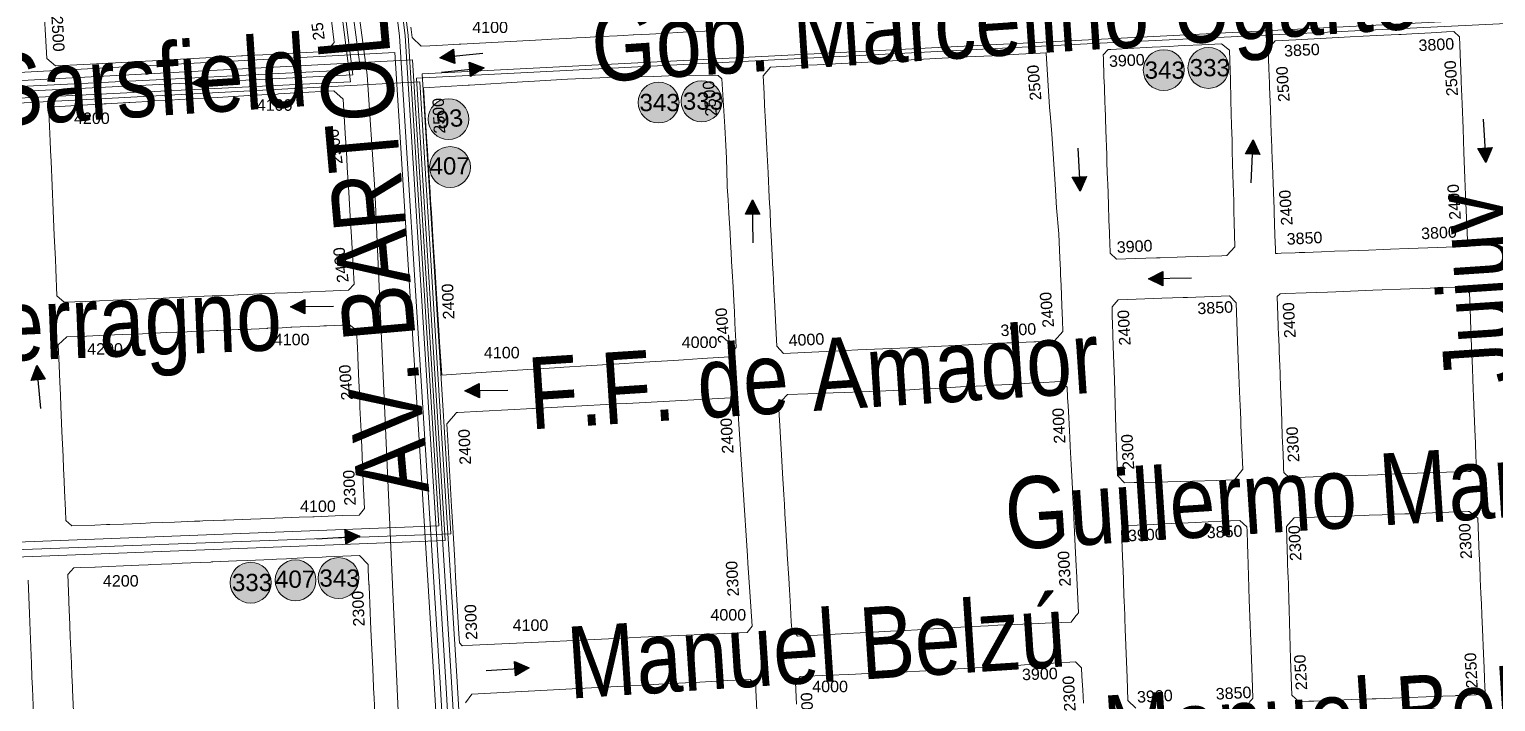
# Model space of a CAD drawing. Header units: millimetres. Extents: x 11558 to 23675, y 49449 to 61482.
# Drawn here: x 16625 to 17135, y 56063 to 56297 of the extents above; entities that cross this region are included whole.
import ezdxf

# ---------------------------------------------------------------- set-up
doc = ezdxf.new("R2010")
doc.units = ezdxf.units.MM
for name, color, linetype in [('0. plano base - nombres calles', 22, 'Continuous'), ('0. Plano Base - PLANO', 254, 'Continuous'), ('0. Plano base - sentido calles', 253, 'Continuous'), ('7. puesta en valor CC la lucila', 212, 'Continuous'), ('Linea 343 IDA', 55, 'Continuous'), ('Linea 343 REGRESO', 125, 'Continuous'), ('numeración', 7, 'Continuous')]:
    doc.layers.add(name, color=color, linetype=linetype)
for name, color, linetype, true_color in [('Linea 130 REGRESO', 7, 'Continuous', 0x7a5c00), ('Linea 184 REGRESO', 7, 'Continuous', 0x18f75b), ('Linea 314 IDA', 7, 'Continuous', 0x141414), ('Linea 314 REGRESO', 7, 'Continuous', 0xe00000), ('Linea 407 IDA', 7, 'Continuous', 0xd10000), ('Linea 407 REGRESO', 7, 'Continuous', 0x0034d1), ('Linea 41 Munro', 7, 'Continuous', 0xa3a300), ('Linea 707 - ex333', 7, 'Continuous', 0xad002b), ('Linea 707 - ex333 -', 7, 'Continuous', 0x616161), ('Linea 93 IDA', 7, 'Continuous', 0x0f8a48)]:
    doc.layers.add(name, color=color, linetype=linetype, true_color=true_color)
doc.layers.get('7. puesta en valor CC la lucila').off()
doc.styles.get("Standard").update_dxf_attribs({"font": 'arial.ttf'})

# ---------------------------------------------------------------- blocks, each defined once
blk = doc.blocks.new('MANZANAS')
at = {"layer": '0. Plano Base - PLANO', "color": 0, "linetype": 'Continuous', "lineweight": 5}
for points in [[(5636377.69, 6178902.73), (5636377.13, 6178902.41), (5636376.39, 6178903.7), (5636373.98, 6178907.96), (5636370.04, 6178914.92), (5636369.51, 6178915.84), (5636367.99, 6178918.53), (5636366.75, 6178920.72), (5636366.39, 6178921.35), (5636365.14, 6178923.56), (5636361.95, 6178929.19), (5636361.01, 6178930.85), (5636357.3, 6178937.39), (5636356.65, 6178938.55), (5636352.28, 6178946.26), (5636348.59, 6178952.76), (5636348.57, 6178952.8), (5636347.89, 6178954.01), (5636345.35, 6178958.48), (5636342.03, 6178964.33), (5636342.87, 6178967.98), (5636349.11, 6178971.65), (5636358.19, 6178976.98), (5636365.38, 6178981.21), (5636373.23, 6178985.82), (5636380.05, 6178989.83), (5636380.69, 6178990.2), (5636383.93, 6178992.11), (5636389.73, 6178995.52), (5636394.3, 6178998.2), (5636396.55, 6178999.52), (5636399.14, 6178998.87), (5636403.58, 6178991.04), (5636406.36, 6178986.15), (5636406.91, 6178985.19), (5636410.71, 6178978.48), (5636414.93, 6178971.04), (5636419.06, 6178963.78), (5636423.47, 6178956.04), (5636424.98, 6178953.4), (5636427.76, 6178948.52), (5636434.19, 6178937.27), (5636435.26, 6178935.39), (5636433.84, 6178934.59), (5636426.25, 6178930.28), (5636417.27, 6178925.19), (5636411.95, 6178922.17), (5636409.77, 6178920.93), (5636405.28, 6178918.39), (5636402.14, 6178916.6), (5636399.19, 6178914.93), (5636394.99, 6178912.55), (5636390.99, 6178910.28), (5636385.93, 6178907.4), (5636384.2, 6178906.43), (5636383, 6178905.75), (5636378.84, 6178903.38)], [(5636334.53, 6178878.32), (5636328.88, 6178875.16), (5636325.95, 6178876), (5636325.51, 6178876.76), (5636324.58, 6178878.42), (5636322.45, 6178882.19), (5636320.34, 6178885.94), (5636317.71, 6178890.58), (5636313.97, 6178897.22), (5636313.42, 6178898.19), (5636310.56, 6178903.26), (5636309.12, 6178905.81), (5636304.92, 6178913.24), (5636300.85, 6178920.45), (5636300.39, 6178921.27), (5636297.52, 6178926.36), (5636295.8, 6178929.41), (5636292.65, 6178934.98), (5636292.02, 6178936.1), (5636292.68, 6178938.48), (5636293.54, 6178938.99), (5636298.64, 6178941.99), (5636305.9, 6178946.25), (5636311.03, 6178949.27), (5636313.76, 6178950.88), (5636315.56, 6178951.93), (5636320.87, 6178955.05), (5636326.78, 6178958.52), (5636330.26, 6178957.85), (5636333.79, 6178951.48), (5636335.16, 6178949.01), (5636338.79, 6178942.46), (5636343.05, 6178934.79), (5636345.46, 6178930.44), (5636347.17, 6178927.34), (5636347.35, 6178927.02), (5636351.41, 6178919.7), (5636355.76, 6178911.86), (5636357.46, 6178908.79), (5636359.37, 6178905.35), (5636363.49, 6178897.92), (5636362.39, 6178893.91), (5636360.89, 6178893.07), (5636357.16, 6178890.98), (5636349.82, 6178886.88), (5636347.34, 6178885.49), (5636342.19, 6178882.61), (5636341.02, 6178881.95)], [(5636190.43, 6178875.06), (5636191.26, 6178878.89), (5636192.98, 6178879.9), (5636197.2, 6178882.38), (5636202.19, 6178885.31), (5636205.32, 6178887.15), (5636212.63, 6178891.45), (5636216.73, 6178893.86), (5636220.56, 6178896.1), (5636231.61, 6178902.6), (5636242.86, 6178909.21), (5636250.4, 6178913.64), (5636257.88, 6178918.03), (5636265.83, 6178922.71), (5636272.28, 6178926.5), (5636273.98, 6178927.5), (5636274.17, 6178927.41), (5636283.88, 6178911.3), (5636285.79, 6178908.3), (5636288.85, 6178903.49), (5636297.91, 6178888.45), (5636302.18, 6178881.38), (5636307.08, 6178873.74), (5636311.32, 6178866.32), (5636313.29, 6178862.87), (5636314.15, 6178861.37), (5636315.99, 6178858.16), (5636319.52, 6178851.98), (5636322.04, 6178847.58), (5636323.95, 6178844.25), (5636322.84, 6178840), (5636322.81, 6178839.89), (5636320.08, 6178838.32), (5636317.27, 6178836.7), (5636316.64, 6178836.34), (5636309.71, 6178832.35), (5636308.46, 6178831.63), (5636300.96, 6178827.3), (5636278.74, 6178814.35), (5636271.11, 6178809.94), (5636263.6, 6178805.58), (5636259.95, 6178803.46), (5636256.14, 6178801.26), (5636241.19, 6178792.59), (5636237.97, 6178793.76), (5636235.76, 6178797.55), (5636234.62, 6178799.5), (5636232.17, 6178803.69), (5636229.86, 6178807.63), (5636229.03, 6178809.05), (5636227.97, 6178810.87), (5636226.44, 6178813.47), (5636225.02, 6178815.9), (5636224.46, 6178816.87), (5636220.78, 6178823.15), (5636218.49, 6178827.08), (5636216.59, 6178830.33), (5636214.29, 6178834.26), (5636212.81, 6178836.8), (5636211.82, 6178838.47), (5636207.5, 6178845.87), (5636203.28, 6178853.08), (5636198.53, 6178861.21), (5636195.56, 6178866.28), (5636193.53, 6178869.75)], [(5636424.5, 6178839.42), (5636417.36, 6178835.39), (5636414.75, 6178836.05), (5636414.12, 6178837.16), (5636413.32, 6178838.58), (5636410.26, 6178843.98), (5636409.72, 6178844.92), (5636408.31, 6178847.41), (5636404.04, 6178854.94), (5636399.95, 6178862.15), (5636396.09, 6178868.96), (5636395.57, 6178869.87), (5636391.56, 6178876.95), (5636391.24, 6178877.51), (5636389.54, 6178880.5), (5636387.77, 6178883.64), (5636384.53, 6178889.35), (5636384.95, 6178890.67), (5636386.46, 6178891.53), (5636392.86, 6178895.16), (5636399.34, 6178898.84), (5636401.8, 6178900.24), (5636413.08, 6178906.64), (5636424.22, 6178912.97), (5636428.15, 6178915.2), (5636430.41, 6178916.48), (5636433.33, 6178918.14), (5636438.27, 6178920.94), (5636440.36, 6178922.13), (5636440.46, 6178922.1), (5636443.34, 6178921.25), (5636444.56, 6178919.11), (5636446.04, 6178916.52), (5636449.68, 6178910.14), (5636453.98, 6178902.59), (5636456.21, 6178898.68), (5636458.28, 6178895.06), (5636462.65, 6178887.38), (5636466.84, 6178880.04), (5636469.22, 6178875.86), (5636471.44, 6178871.98), (5636472.49, 6178870.14), (5636472.84, 6178869.51), (5636472.23, 6178866.32), (5636472.01, 6178866.19), (5636471.61, 6178865.96), (5636468.95, 6178864.47), (5636464.94, 6178862.21), (5636456.05, 6178857.2), (5636448.31, 6178852.84), (5636447.65, 6178852.46), (5636445.19, 6178851.07), (5636444.04, 6178850.43), (5636441.21, 6178848.83), (5636437.27, 6178846.61), (5636433.31, 6178844.38)], [(5636370.25, 6178808.96), (5636367.28, 6178807.31), (5636363.94, 6178808.46), (5636360.56, 6178814.47), (5636355.93, 6178822.72), (5636351.77, 6178830.12), (5636347.56, 6178837.62), (5636343.4, 6178845.03), (5636341.87, 6178847.74), (5636338.04, 6178854.58), (5636336.84, 6178856.71), (5636335.41, 6178859.26), (5636335.16, 6178859.71), (5636335.98, 6178862.87), (5636341.4, 6178865.93), (5636349.17, 6178870.31), (5636355.61, 6178873.95), (5636356.95, 6178874.7), (5636364.63, 6178879.03), (5636369.65, 6178881.86), (5636372.81, 6178880.86), (5636379.43, 6178869.25), (5636380.99, 6178866.52), (5636382.55, 6178863.8), (5636385.2, 6178859.15), (5636385.32, 6178858.94), (5636389.49, 6178851.64), (5636390.48, 6178849.9), (5636392.97, 6178845.54), (5636393.95, 6178843.82), (5636397.9, 6178836.92), (5636401.57, 6178830.49), (5636400.97, 6178827.2), (5636400.73, 6178825.88), (5636395.37, 6178822.9), (5636387.95, 6178818.78), (5636380.43, 6178814.61), (5636373.03, 6178810.5)], [(5636087.43, 6178816.9), (5636100.87, 6178824.91), (5636101.18, 6178825.09), (5636117.06, 6178834.55), (5636118.94, 6178835.68), (5636130.56, 6178842.65), (5636147.67, 6178852.47), (5636156.79, 6178857.36), (5636159.07, 6178858.63), (5636165.29, 6178862.24), (5636176.5, 6178867.91), (5636178.02, 6178867.55), (5636178.19, 6178867.5), (5636186.72, 6178853.2), (5636190.09, 6178847.56), (5636192.28, 6178843.81), (5636196.73, 6178835.73), (5636197.11, 6178835.03), (5636199.54, 6178831.16), (5636201.9, 6178827.16), (5636203.66, 6178824.18), (5636205.41, 6178821.22), (5636207.04, 6178818.46), (5636208.87, 6178815.36), (5636210.44, 6178812.7), (5636212.25, 6178809.63), (5636214.96, 6178805.05), (5636217.43, 6178800.86), (5636219.38, 6178797.55), (5636221.4, 6178794.13), (5636223.5, 6178790.57), (5636225.61, 6178787), (5636225.11, 6178782.89), (5636216.96, 6178777.98), (5636214.09, 6178776.25), (5636211.38, 6178774.62), (5636208.35, 6178772.8), (5636199.53, 6178767.48), (5636196.67, 6178765.76), (5636193.72, 6178763.98), (5636182.28, 6178757.09), (5636175.6, 6178753.07), (5636174.58, 6178752.45), (5636169.52, 6178749.4), (5636146.24, 6178735.38), (5636139.17, 6178731.12), (5636133.24, 6178740.97), (5636133.21, 6178741.01), (5636131.07, 6178744.56), (5636123.58, 6178756.97), (5636119.55, 6178763.65), (5636118.87, 6178764.78), (5636114.27, 6178772.4), (5636112.01, 6178776.15), (5636109.94, 6178779.58), (5636107.67, 6178783.35), (5636106.25, 6178785.71), (5636104.49, 6178788.62), (5636100.89, 6178794.58), (5636098.67, 6178798.27), (5636097.15, 6178800.79), (5636091.42, 6178810.28), (5636091.18, 6178810.68), (5636089.42, 6178813.6), (5636089.26, 6178813.86), (5636089.23, 6178813.91)], [(5636424.28, 6178819.88), (5636424.53, 6178820.85), (5636425.29, 6178823.74), (5636431.4, 6178827.2), (5636435.02, 6178829.25), (5636437.89, 6178830.87), (5636440.49, 6178832.34), (5636446.51, 6178835.76), (5636447.98, 6178836.59), (5636451.88, 6178838.8), (5636454.38, 6178840.21), (5636454.53, 6178840.3), (5636454.71, 6178840.4), (5636454.85, 6178840.48), (5636455.57, 6178840.89), (5636458.76, 6178842.69), (5636459.25, 6178842.97), (5636459.98, 6178843.39), (5636463.1, 6178845.15), (5636469.22, 6178848.62), (5636472.14, 6178850.27), (5636477.94, 6178853.55), (5636478.3, 6178853.76), (5636480.55, 6178853.35), (5636481.98, 6178853.09), (5636488.3, 6178842.09), (5636490.02, 6178839.1), (5636492.5, 6178834.78), (5636495.05, 6178830.34), (5636496.85, 6178827.21), (5636498.83, 6178823.76), (5636501.24, 6178819.57), (5636505.5, 6178812.15), (5636507.94, 6178807.91), (5636509.72, 6178804.81), (5636511.36, 6178801.95), (5636511.99, 6178800.86), (5636511.74, 6178799.34), (5636506.15, 6178796.16), (5636503.7, 6178794.77), (5636503.46, 6178794.63), (5636499.76, 6178792.52), (5636494.76, 6178789.67), (5636489.82, 6178786.86), (5636487, 6178785.26), (5636484.47, 6178783.82), (5636479.61, 6178781.05), (5636478.39, 6178780.36), (5636475.02, 6178778.44), (5636472.03, 6178776.74), (5636467.68, 6178774.26), (5636462.94, 6178771.56), (5636460.75, 6178770.32), (5636459.21, 6178769.44), (5636456.25, 6178767.75), (5636452.94, 6178768.64), (5636446.78, 6178779.66), (5636444.73, 6178783.32), (5636442.71, 6178786.93), (5636438.4, 6178794.63), (5636436.75, 6178797.58), (5636434.29, 6178801.99), (5636432.69, 6178804.85), (5636432.26, 6178805.61), (5636430.38, 6178808.97), (5636429.96, 6178809.73), (5636426.37, 6178816.15)], [(5636296.95, 6178711.12), (5636290.94, 6178707.58), (5636287.94, 6178708.88), (5636286.67, 6178711), (5636284.05, 6178715.4), (5636281.92, 6178718.97), (5636281, 6178720.51), (5636278.88, 6178724.06), (5636274.62, 6178731.21), (5636274.26, 6178731.8), (5636270.27, 6178738.48), (5636270.06, 6178738.84), (5636267.37, 6178743.34), (5636265.7, 6178746.15), (5636264.01, 6178748.97), (5636261.97, 6178752.39), (5636261.2, 6178753.69), (5636256.89, 6178760.92), (5636254.83, 6178764.37), (5636251.67, 6178769.66), (5636247.77, 6178776.19), (5636248.24, 6178777.77), (5636249.03, 6178780.5), (5636255.23, 6178784.03), (5636262.88, 6178788.39), (5636266.27, 6178790.32), (5636271.21, 6178793.14), (5636278.86, 6178797.5), (5636281.27, 6178798.87), (5636286.09, 6178801.69), (5636290.42, 6178804.24), (5636293.78, 6178806.22), (5636301.29, 6178810.65), (5636308.37, 6178814.83), (5636308.74, 6178815.05), (5636316.01, 6178819.33), (5636321.99, 6178822.86), (5636324.62, 6178824.41), (5636331.2, 6178828.29), (5636334.21, 6178827.64), (5636336.02, 6178824.57), (5636337.5, 6178822.05), (5636339.54, 6178818.58), (5636343.08, 6178812.55), (5636344.68, 6178809.84), (5636347.87, 6178804.41), (5636349.92, 6178800.92), (5636352.14, 6178797.15), (5636352.83, 6178795.98), (5636356.55, 6178789.63), (5636357.18, 6178788.55), (5636357.24, 6178788.45), (5636361, 6178781.98), (5636365.73, 6178773.84), (5636366.56, 6178772.42), (5636373.89, 6178759.82), (5636373.72, 6178758.9), (5636373.64, 6178758.46), (5636373.17, 6178755.81), (5636370.24, 6178754.12), (5636367.15, 6178752.34), (5636361.37, 6178749.01), (5636358.52, 6178747.36), (5636351, 6178743.02), (5636348.06, 6178741.32), (5636343.5, 6178738.68), (5636336.3, 6178734.38), (5636328.75, 6178729.87), (5636321.39, 6178725.49), (5636318.85, 6178724.01), (5636313.58, 6178720.9), (5636305.8, 6178716.33)], [(5636017.35, 6178696.71), (5636010.93, 6178693.03), (5636007.7, 6178693.82), (5636003.06, 6178701.86), (5636001.31, 6178704.89), (5635997.15, 6178712.11), (5635992.82, 6178719.62), (5635988.53, 6178727.06), (5635984.22, 6178734.54), (5635982.43, 6178737.65), (5635982.35, 6178737.78), (5635980.74, 6178740.57), (5635976.95, 6178747.15), (5635976.73, 6178747.53), (5635976.65, 6178747.67), (5635976.02, 6178748.75), (5635976.35, 6178751.76), (5635983.19, 6178755.82), (5635991.48, 6178760.74), (5635991.95, 6178761.02), (5635992, 6178761.05), (5635998.83, 6178765.1), (5635998.94, 6178765.17), (5635999.11, 6178765.27), (5636006.25, 6178769.51), (5636006.38, 6178769.59), (5636010.53, 6178772.05), (5636011.36, 6178772.55), (5636013.82, 6178774), (5636013.94, 6178774.08), (5636021.32, 6178778.46), (5636021.5, 6178778.57), (5636025.41, 6178780.89), (5636028.6, 6178782.78), (5636036.42, 6178787.43), (5636043.37, 6178791.55), (5636043.66, 6178791.72), (5636048.98, 6178794.88), (5636060.3, 6178801.6), (5636064.51, 6178800.5), (5636071.57, 6178788.68), (5636072.15, 6178787.71), (5636074.01, 6178784.6), (5636076.56, 6178780.33), (5636076.74, 6178780.03), (5636081.13, 6178772.69), (5636085.49, 6178765.4), (5636090.05, 6178757.76), (5636090.16, 6178757.57), (5636094.48, 6178750.35), (5636097.59, 6178745.14), (5636096.79, 6178742.37), (5636078.36, 6178731.78), (5636074.56, 6178729.59), (5636070.85, 6178727.47), (5636069.93, 6178726.93), (5636066.2, 6178724.79), (5636063.52, 6178723.25), (5636063.36, 6178723.16), (5636062.18, 6178722.48), (5636058.44, 6178720.33), (5636055.85, 6178718.84), (5636055.65, 6178718.73), (5636053.21, 6178717.32), (5636052.88, 6178717.14), (5636048.37, 6178714.55), (5636040.83, 6178710.21), (5636033.31, 6178705.89), (5636030.93, 6178704.52), (5636030.64, 6178704.35), (5636025.77, 6178701.56), (5636021.57, 6178699.14)], [(5636189.14, 6178650.95), (5636188.92, 6178650.82), (5636187.55, 6178651.29), (5636186, 6178653.9), (5636180.96, 6178662.39), (5636175.85, 6178670.99), (5636173, 6178675.79), (5636170.98, 6178679.19), (5636165.08, 6178689.12), (5636163.32, 6178692.09), (5636151.57, 6178711.88), (5636148.62, 6178716.84), (5636148.66, 6178717.02), (5636149.61, 6178721.3), (5636149.75, 6178721.91), (5636150.15, 6178722.14), (5636172.62, 6178735.4), (5636172.73, 6178735.46), (5636194.71, 6178748.42), (5636197.42, 6178750.02), (5636200.85, 6178752.04), (5636231.97, 6178770.39), (5636235.04, 6178769.68), (5636250.65, 6178743.95), (5636262.59, 6178724.27), (5636263.91, 6178722.1), (5636269.09, 6178713.55), (5636275.3, 6178703.33), (5636274.78, 6178700.66), (5636242.72, 6178682.05), (5636239.16, 6178679.99), (5636214.23, 6178665.51), (5636214.11, 6178665.44), (5636192, 6178652.61)], [(5636056.11, 6178629.1), (5636049.17, 6178625.16), (5636046.46, 6178625.89), (5636046.39, 6178626.01), (5636044.67, 6178629), (5636041.3, 6178634.85), (5636039.59, 6178637.82), (5636037.41, 6178641.61), (5636035.4, 6178645.1), (5636035.33, 6178645.23), (5636030.99, 6178652.78), (5636028.11, 6178657.79), (5636026.63, 6178660.36), (5636024.6, 6178663.89), (5636022.4, 6178667.7), (5636019.5, 6178672.74), (5636015.95, 6178678.92), (5636017.32, 6178682.74), (5636023.27, 6178686.17), (5636029.04, 6178689.48), (5636031.71, 6178691.02), (5636034.08, 6178692.39), (5636040.12, 6178695.86), (5636047.41, 6178700.06), (5636050.51, 6178701.84), (5636053.68, 6178703.66), (5636055.06, 6178704.46), (5636058.25, 6178706.3), (5636062.54, 6178708.76), (5636062.94, 6178709), (5636069.07, 6178712.52), (5636069.2, 6178712.6), (5636070.36, 6178713.27), (5636072.95, 6178714.75), (5636077.74, 6178717.51), (5636077.88, 6178717.59), (5636082.28, 6178720.12), (5636084.95, 6178721.66), (5636085.26, 6178721.84), (5636090.29, 6178724.73), (5636093.73, 6178726.71), (5636094.91, 6178727.39), (5636095.74, 6178727.87), (5636102.61, 6178731.82), (5636105.71, 6178731.32), (5636108.71, 6178726.1), (5636110.24, 6178723.44), (5636110.47, 6178723.04), (5636113.2, 6178718.3), (5636114.77, 6178715.58), (5636114.85, 6178715.44), (5636115.28, 6178714.69), (5636118.63, 6178708.87), (5636118.97, 6178708.27), (5636119.17, 6178707.93), (5636123.3, 6178700.75), (5636127.53, 6178693.4), (5636127.71, 6178693.1), (5636132.11, 6178685.45), (5636136.67, 6178677.53), (5636136.11, 6178674.63), (5636131.04, 6178671.74), (5636122.51, 6178666.89), (5636122.13, 6178666.67), (5636118.03, 6178664.34), (5636110.58, 6178660.1), (5636106.24, 6178657.63), (5636103.36, 6178655.99), (5636095.73, 6178651.65), (5636095.1, 6178651.29), (5636088.79, 6178647.7), (5636087.92, 6178647.21), (5636086.33, 6178646.3), (5636080.27, 6178642.85), (5636073.02, 6178638.73), (5636070.05, 6178637.04), (5636064.81, 6178634.06), (5636060.7, 6178631.72), (5636059.72, 6178631.16)]]:
    blk.add_lwpolyline(points, close=True, dxfattribs=at)
for points in [[(5636168.17, 6178884.21), (5636167.45, 6178880.84), (5636160.81, 6178876.93), (5636158.71, 6178875.69), (5636152.37, 6178871.96), (5636148.59, 6178869.73), (5636143.8, 6178866.9), (5636143.69, 6178866.84), (5636140.82, 6178865.15), (5636138.87, 6178864), (5636134.18, 6178861.23), (5636132.22, 6178860.08), (5636129.37, 6178858.4), (5636126.67, 6178856.81), (5636123.83, 6178855.13), (5636119.18, 6178852.39), (5636118.06, 6178851.73), (5636091.95, 6178836.34), (5636091.52, 6178836.09), (5636084.76, 6178832.11), (5636082.67, 6178830.87), (5636080.03, 6178829.32), (5636075.89, 6178830.55), (5636074.31, 6178832.87), (5636073.8, 6178833.62)], [(5636046.66, 6178825.32), (5636052.63, 6178816.6), (5636051.66, 6178812.58), (5636041.55, 6178806.62), (5636040.01, 6178805.71), (5636032.6, 6178801.34), (5636027.89, 6178798.56), (5636026.47, 6178797.72), (5636026.18, 6178797.56), (5636019.59, 6178793.67), (5636019.3, 6178793.5), (5636005.9, 6178785.6), (5635999.46, 6178781.8), (5635995.22, 6178779.3), (5635992.15, 6178777.49), (5635978.81, 6178769.62), (5635970.36, 6178764.64), (5635966.42, 6178765.5), (5635954.99, 6178784.77)], [(5636406.92, 6178739.64), (5636403.22, 6178740.7), (5636399.3, 6178747.59), (5636395.22, 6178754.79), (5636392.35, 6178759.84), (5636391, 6178762.21), (5636389.05, 6178765.65), (5636386.8, 6178769.62), (5636386.57, 6178770.02), (5636383.04, 6178776.23), (5636382.87, 6178776.54), (5636382.34, 6178777.48), (5636378.47, 6178784.29), (5636374.09, 6178792), (5636374.97, 6178794.56), (5636380.96, 6178798.04), (5636386.43, 6178801.21), (5636388.34, 6178802.32), (5636393.3, 6178805.2), (5636395.48, 6178806.46), (5636403.24, 6178810.97), (5636408.91, 6178814.26), (5636412.11, 6178813.4), (5636412.79, 6178812.19), (5636415.05, 6178808.17), (5636416.71, 6178805.21), (5636418.52, 6178801.99), (5636420.45, 6178798.54), (5636424.59, 6178791.18), (5636428.89, 6178783.55), (5636433, 6178776.29), (5636433.05, 6178776.19), (5636434.83, 6178773.06), (5636436.13, 6178770.76), (5636437.89, 6178767.65), (5636439.63, 6178764.56), (5636441.42, 6178761.39), (5636441.3, 6178760.88), (5636441.19, 6178760.42), (5636440.96, 6178759.48)], [(5636301.5, 6178686.39), (5636297.71, 6178692.89), (5636298.15, 6178695.51), (5636307.1, 6178700.66), (5636312.7, 6178703.88), (5636314.91, 6178705.15), (5636316.75, 6178706.2), (5636318.37, 6178707.13), (5636321.13, 6178708.72), (5636321.28, 6178708.8), (5636328.54, 6178712.98), (5636336.09, 6178717.43), (5636339.53, 6178719.49), (5636343.45, 6178721.84), (5636349.88, 6178725.69), (5636350.96, 6178726.34), (5636353.25, 6178727.71), (5636358.32, 6178730.75), (5636362.54, 6178733.27), (5636364.51, 6178734.45), (5636365.61, 6178735.11), (5636371.66, 6178738.74), (5636374.16, 6178740.23), (5636380.8, 6178744.21), (5636383.65, 6178743.35), (5636385.14, 6178740.82), (5636387.58, 6178736.7), (5636389.95, 6178732.7)], [(5636199.06, 6178633.67), (5636199.7, 6178637.35), (5636216.64, 6178647.34), (5636216.73, 6178647.39), (5636227.89, 6178653.97), (5636245.34, 6178664.26), (5636252.41, 6178668.43), (5636257.49, 6178671.42), (5636259.9, 6178672.84), (5636265.74, 6178676.28), (5636268.08, 6178677.67), (5636271.53, 6178679.7), (5636276.48, 6178682.62), (5636283.18, 6178686.57), (5636285.79, 6178685.82), (5636286.67, 6178684.32), (5636290.37, 6178678)], [(5636079.51, 6178568.04), (5636075.66, 6178574.74), (5636075.2, 6178575.55), (5636073.21, 6178579.02), (5636071.25, 6178582.44), (5636071.05, 6178582.78), (5636066.47, 6178590.77), (5636062.85, 6178597.09), (5636062.14, 6178598.33), (5636060.24, 6178601.64), (5636058.65, 6178604.41), (5636055.7, 6178609.56), (5636056.51, 6178612.51), (5636058.56, 6178613.69), (5636062.85, 6178616.16), (5636063.02, 6178616.26), (5636067.01, 6178618.56), (5636071.54, 6178621.17), (5636076.14, 6178623.82), (5636078.99, 6178625.46), (5636079.8, 6178625.92), (5636082.95, 6178627.74), (5636086.14, 6178629.58), (5636086.65, 6178629.87), (5636091.8, 6178632.84), (5636097.89, 6178636.34), (5636098.1, 6178636.46), (5636098.44, 6178636.66), (5636105.65, 6178640.81), (5636108.83, 6178642.64), (5636116.43, 6178647.02), (5636117.66, 6178647.73), (5636120.67, 6178649.46), (5636123.93, 6178651.34), (5636125.98, 6178652.52), (5636131.51, 6178655.71), (5636132.73, 6178656.41), (5636142.78, 6178662.2), (5636146.85, 6178660.76), (5636147.73, 6178659.25), (5636150.32, 6178654.76), (5636150.4, 6178654.62), (5636150.65, 6178654.19), (5636155.07, 6178646.53), (5636156.84, 6178643.47), (5636159.32, 6178639.17), (5636161.61, 6178635.21), (5636165.02, 6178629.29), (5636168.14, 6178623.89), (5636168.21, 6178623.77), (5636168.34, 6178623.53), (5636170.14, 6178620.42), (5636172.64, 6178616.09)], [(5636044.46, 6178601.41), (5636050.18, 6178591.35), (5636054.64, 6178583.52), (5636058.78, 6178576.25), (5636061.12, 6178572.13), (5636063.05, 6178568.75), (5636066.03, 6178563.5), (5636067.37, 6178561.15), (5636068.92, 6178558.43), (5636071.19, 6178554.44), (5636072.55, 6178552.05), (5636073.91, 6178549.66), (5636074.03, 6178549.44), (5636074.34, 6178547.13), (5636074.45, 6178546.34), (5636073.83, 6178545.98), (5636066.72, 6178541.91)]]:
    blk.add_lwpolyline(points, dxfattribs=at)
blk = doc.blocks.new('93 ida')
at = {"layer": 'Linea 93 IDA', "lineweight": 211, "true_color": 0xededed}
h = blk.add_hatch(color=7, dxfattribs=at)
h.dxf.hatch_style = 1
edge = h.paths.add_edge_path()
edge.add_arc((0, 0), 7.11, 0, 360)
at = {"layer": 'Linea 93 IDA', "lineweight": 9}
blk.add_circle((0, 0), 7.11, dxfattribs=at)
at = {"layer": 'Linea 93 IDA', "lineweight": 15, "insert": (-4.61, 2.59), "char_height": 6, "attachment_point": 1, "rotation": 6.4788}
blk.add_mtext_dynamic_manual_height_columns('93', width=16.4579, gutter_width=12.5, heights=[0], dxfattribs=at)
blk = doc.blocks.new('407 ida')
at = {"layer": 'Linea 407 IDA', "lineweight": 211, "true_color": 0xededed}
h = blk.add_hatch(color=7, dxfattribs=at)
h.dxf.hatch_style = 1
edge = h.paths.add_edge_path()
edge.add_arc((0, 0), 7.11, 0, 360)
at = {"layer": 'Linea 407 IDA', "lineweight": 9}
blk.add_circle((0, 0), 7.11, dxfattribs=at)
at = {"layer": 'Linea 407 IDA', "lineweight": 15, "insert": (-7.14, 3.41), "char_height": 6, "attachment_point": 1}
blk.add_mtext_dynamic_manual_height_columns('407', width=16.4579, gutter_width=12.5, heights=[0], dxfattribs=at)
blk = doc.blocks.new('343 vuelta')
at = {"layer": 'Linea 343 REGRESO', "lineweight": 211, "true_color": 0xededed}
h = blk.add_hatch(color=7, dxfattribs=at)
h.dxf.hatch_style = 1
edge = h.paths.add_edge_path()
edge.add_arc((0, 0), 7.11, 0, 360)
at = {"layer": 'Linea 343 REGRESO', "lineweight": 9}
blk.add_circle((0, 0), 7.11, dxfattribs=at)
at = {"layer": 'Linea 343 REGRESO', "lineweight": 211, "insert": (-6.65, 3), "char_height": 6, "attachment_point": 1}
blk.add_mtext_dynamic_manual_height_columns('343', width=15.8095, gutter_width=12.5, heights=[0], dxfattribs=at)
blk = doc.blocks.new('333')
at = {"layer": 'Linea 707 - ex333 -', "lineweight": 211, "true_color": 0xededed}
h = blk.add_hatch(color=7, dxfattribs=at)
h.dxf.hatch_style = 1
edge = h.paths.add_edge_path()
edge.add_arc((0, 0), 7.11, 0, 360)
at = {"layer": 'Linea 707 - ex333 -', "lineweight": 9}
blk.add_circle((0, 0), 7.11, dxfattribs=at)
at = {"layer": 'Linea 707 - ex333 -', "lineweight": 211, "insert": (-6.52, 3.09), "char_height": 6, "attachment_point": 1}
blk.add_mtext_dynamic_manual_height_columns('333', width=8.9102, gutter_width=12.5, heights=[0], dxfattribs=at)

msp = doc.modelspace()

# ---------------------------------------------------------------- hatches: boundary and pattern name
at = {"layer": '0. Plano base - sentido calles', "linetype": 'Continuous', "lineweight": 25, "ltscale": 2, "true_color": 0x1a1a1a}
h = msp.add_hatch(color=250, dxfattribs=at)
h.dxf.hatch_style = 1
h.paths.add_polyline_path([(16768.16, 56287.2), (16773.39, 56285.23), (16773.13, 56287.71)])
h.paths.add_polyline_path([(16768.16, 56287.2), (16773.13, 56287.71), (16772.87, 56290.2)])
h = msp.add_hatch(color=250, dxfattribs=at)
h.dxf.hatch_style = 1
h.paths.add_polyline_path([(16681.74, 56278.28), (16686.97, 56276.31), (16686.71, 56278.79)])
h.paths.add_polyline_path([(16681.74, 56278.28), (16686.71, 56278.79), (16686.46, 56281.28)])
h = msp.add_hatch(color=250, dxfattribs=at)
h.dxf.hatch_style = 1
h.paths.add_polyline_path([(16783.59, 56283.77), (16778.36, 56285.74), (16778.62, 56283.25)])
h.paths.add_polyline_path([(16783.59, 56283.77), (16778.62, 56283.25), (16778.87, 56280.77)])
h = msp.add_hatch(color=250, dxfattribs=at)
h.dxf.hatch_style = 1
h.paths.add_polyline_path([(17051.16, 56258.72), (17048.41, 56253.86), (17050.9, 56253.73)])
h.paths.add_polyline_path([(17051.16, 56258.72), (17050.9, 56253.73), (17053.4, 56253.6)])
h = msp.add_hatch(color=250, dxfattribs=at)
h.dxf.hatch_style = 1
h.paths.add_polyline_path([(17132.03, 56250.84), (17134.23, 56255.98), (17131.73, 56255.83)])
h.paths.add_polyline_path([(17132.03, 56250.84), (17131.73, 56255.83), (17129.24, 56255.69)])
h = msp.add_hatch(color=250, dxfattribs=at)
h.dxf.hatch_style = 1
h.paths.add_polyline_path([(16990.97, 56240.83), (16993.17, 56245.97), (16990.68, 56245.82)])
h.paths.add_polyline_path([(16990.97, 56240.83), (16990.68, 56245.82), (16988.18, 56245.68)])
h = msp.add_hatch(color=250, dxfattribs=at)
h.dxf.hatch_style = 1
h.paths.add_polyline_path([(16876.97, 56237.82), (16874.52, 56232.8), (16877.02, 56232.82)])
h.paths.add_polyline_path([(16876.97, 56237.82), (16877.02, 56232.82), (16879.52, 56232.85)])
h = msp.add_hatch(color=250, dxfattribs=at)
h.dxf.hatch_style = 1
h.paths.add_polyline_path([(17014.72, 56210.34), (17019.74, 56207.9), (17019.72, 56210.4)])
h.paths.add_polyline_path([(17014.72, 56210.34), (17019.72, 56210.4), (17019.69, 56212.9)])
h = msp.add_hatch(color=250, dxfattribs=at)
h.dxf.hatch_style = 1
h.paths.add_polyline_path([(16716.2, 56200.57), (16721.23, 56198.12), (16721.2, 56200.62)])
h.paths.add_polyline_path([(16716.2, 56200.57), (16721.2, 56200.62), (16721.17, 56203.12)])
h = msp.add_hatch(color=250, dxfattribs=at)
h.dxf.hatch_style = 1
h.paths.add_polyline_path([(16627.94, 56180.1), (16625.91, 56174.89), (16628.4, 56175.12)])
h.paths.add_polyline_path([(16627.94, 56180.1), (16628.4, 56175.12), (16630.89, 56175.35)])
h = msp.add_hatch(color=250, dxfattribs=at)
h.dxf.hatch_style = 1
h.paths.add_polyline_path([(16776.86, 56171.31), (16781.89, 56168.87), (16781.86, 56171.37)])
h.paths.add_polyline_path([(16776.86, 56171.31), (16781.86, 56171.37), (16781.83, 56173.87)])
h = msp.add_hatch(color=250, dxfattribs=at)
h.dxf.hatch_style = 1
h.paths.add_polyline_path([(16740.33, 56120.78), (16735.19, 56122.98), (16735.34, 56120.48)])
h.paths.add_polyline_path([(16740.33, 56120.78), (16735.34, 56120.48), (16735.49, 56117.99)])
h = msp.add_hatch(color=250, dxfattribs=at)
h.dxf.hatch_style = 1
h.paths.add_polyline_path([(16799.28, 56074.95), (16794.14, 56077.15), (16794.29, 56074.65)])
h.paths.add_polyline_path([(16799.28, 56074.95), (16794.29, 56074.65), (16794.44, 56072.16)])

# ---------------------------------------------------------------- linework, layer by layer
at = {"layer": '0. Plano base - sentido calles', "color": 250, "linetype": 'Continuous', "lineweight": 25, "ltscale": 2, "true_color": 0x1a1a1a}
for points in [[(16783.08, 56288.74), (16768.16, 56287.2), (16772.87, 56290.2), (16773.39, 56285.23), (16768.16, 56287.2)], [(16696.66, 56279.82), (16681.74, 56278.28), (16686.46, 56281.28), (16686.97, 56276.31), (16681.74, 56278.28)], [(16768.67, 56282.23), (16783.59, 56283.77), (16778.87, 56280.77), (16778.36, 56285.74), (16783.59, 56283.77)], [(17131.15, 56265.82), (17132.03, 56250.84), (17129.24, 56255.69), (17134.23, 56255.98), (17132.03, 56250.84)], [(16990.09, 56255.81), (16990.97, 56240.83), (16988.18, 56245.68), (16993.17, 56245.97), (16990.97, 56240.83)], [(17050.38, 56243.74), (17051.16, 56258.72), (17053.4, 56253.6), (17048.41, 56253.86), (17051.16, 56258.72)], [(16877.12, 56222.82), (16876.97, 56237.82), (16879.52, 56232.85), (16874.52, 56232.8), (16876.97, 56237.82)], [(17029.71, 56210.51), (17014.72, 56210.34), (17019.69, 56212.9), (17019.74, 56207.9), (17014.72, 56210.34)], [(16731.2, 56200.73), (16716.2, 56200.57), (16721.17, 56203.12), (16721.23, 56198.12), (16716.2, 56200.57)], [(16629.31, 56165.16), (16627.94, 56180.1), (16630.89, 56175.35), (16625.91, 56174.89), (16627.94, 56180.1)], [(16791.86, 56171.48), (16776.86, 56171.31), (16781.83, 56173.87), (16781.89, 56168.87), (16776.86, 56171.31)], [(16725.36, 56119.88), (16740.33, 56120.78), (16735.49, 56117.99), (16735.19, 56122.98), (16740.33, 56120.78)], [(16784.3, 56074.05), (16799.28, 56074.95), (16794.44, 56072.16), (16794.14, 56077.15), (16799.28, 56074.95)]]:
    msp.add_lwpolyline(points, dxfattribs=at)
at = {"layer": 'Linea 130 REGRESO', "lineweight": 15}
msp.add_lwpolyline([(16772.42, 55963.61), (16766.11, 56071.52), (16760.33, 56163.53), (16752.49, 56289.04), (16481.81, 56274.73)], dxfattribs=at)
at = {"layer": 'Linea 184 REGRESO', "lineweight": 15}
msp.add_lwpolyline([(16780.07, 55969.7), (16774.1, 56072.01), (16768.31, 56164.03), (16761.14, 56278.85), (16761.14, 56278.85), (16282.56, 56253.46)], dxfattribs=at)
at = {"layer": 'Linea 314 IDA', "lineweight": 15}
msp.add_lwpolyline([(19678.64, 54758.26), (17014.41, 54690.91), (17016.09, 54700.89), (17030.3, 54810.59), (17060.69, 55024), (17066.08, 55096.96), (17073.31, 55199.76), (17087.6, 55374.92), (16998.36, 55515.36), (16948.17, 55592.28), (16899.18, 55667.23), (16875.53, 55724.13), (16836.61, 55820.81), (16774.39, 55964.08), (16768.11, 56071.64), (16762.32, 56163.65), (16754.13, 56294.73), (16742.89, 56384.99), (16730.61, 56482.19), (16683.93, 56845.49), (16636.62, 57213.81), (16606.32, 57461.78)], dxfattribs=at)
at = {"layer": 'Linea 314 REGRESO', "lineweight": 15}
for points in [[(16411.67, 58277.38), (16417.56, 58118.7), (16453.71, 57898.05), (16473.2, 57821.07), (16489.21, 57744.25), (16508.3, 57668.73), (16525.92, 57626.27), (16591.32, 57461.35), (16600.43, 57400.82), (16619.06, 57261.55), (16636.08, 57128.71), (16654.58, 56987.83), (16680.86, 56790.35), (16702.98, 56600.41), (16727.15, 56398.13), (16742.82, 56281.3)], [(19641.72, 54423.29), (18737.66, 54404.1), (17778.19, 54382.83), (17328.87, 54372.18), (16959.69, 54362.37), (16972.75, 54461.65), (16982.82, 54536.91), (16990.22, 54591.45), (17024.13, 54851.06), (17042.72, 55003.8), (17049.96, 55021.54), (17055, 55113.42), (17060.31, 55188.44), (17061.61, 55200.58), (17066.56, 55274.36), (17073.57, 55379.69), (17024.15, 55455.81), (16975.74, 55528.53), (16930.04, 55600.53), (16880.07, 55676.16), (16819.03, 55822.38), (16757.48, 55974.29), (16745.5, 56241.42), (16742.82, 56281.3)]]:
    msp.add_lwpolyline(points, dxfattribs=at)
at = {"layer": 'Linea 343 IDA', "lineweight": 15}
msp.add_lwpolyline([(17606.8, 56002.27), (17575.95, 56501.2), (17551.81, 56664.88), (17482.45, 57000.56), (17425.86, 57000.26), (17358.23, 57000.25), (17436.47, 56618.78), (16701.55, 56583.31), (16715.97, 56456.52), (16737.86, 56281.33), (16170.58, 56253.04)], dxfattribs=at)
at = {"layer": 'Linea 343 REGRESO', "lineweight": 15}
msp.add_lwpolyline([(16287.92, 56103.84), (16771.98, 56121.61), (16761.96, 56281.7), (17448.36, 56316.8), (17462.61, 56328.48), (17578.09, 56335.73), (17581.41, 56335.88), (17592.8, 56328.69), (18286.75, 56370.14), (18659.96, 56393.73), (19435.92, 56411.65)], dxfattribs=at)
at = {"layer": 'Linea 407 IDA', "lineweight": 15}
msp.add_lwpolyline([(16168.16, 56253.78), (16174.64, 56101.4), (16767.8, 56124.41), (16765.32, 56163.84), (16757.12, 56295.01), (16745.87, 56385.37), (16733.59, 56482.56), (16686.91, 56845.88), (16639.59, 57214.19), (16609.25, 57462.54), (16517.75, 57689.14), (16456.66, 57959.88), (16435.84, 58123.07), (16435.84, 58279.2)], dxfattribs=at)
at = {"layer": 'Linea 407 REGRESO', "lineweight": 15}
msp.add_lwpolyline([(16409.67, 58277.31), (16415.57, 58118.5), (16451.75, 57897.64), (16471.25, 57820.62), (16487.26, 57743.8), (16506.4, 57668.1), (16524.07, 57625.51), (16589.38, 57460.82), (16598.45, 57400.54), (16617.07, 57261.29), (16634.1, 57128.45), (16652.59, 56987.57), (16678.88, 56790.1), (16700.99, 56600.18), (16725.16, 56397.88), (16740.55, 56283.19), (16709.65, 56281.68), (16669.44, 56279.56), (16368.38, 56264.82), (16168.15, 56253.79)], dxfattribs=at)
at = {"layer": 'Linea 41 Munro', "lineweight": 15}
msp.add_lwpolyline([(16032.78, 56248.1), (16758.65, 56286.58), (16766.31, 56163.9), (16772.1, 56071.88), (16778.34, 55965.03)], dxfattribs=at)
at = {"layer": 'Linea 707 - ex333', "lineweight": 15}
msp.add_lwpolyline([(20768.2, 56458.06), (20544.4, 56451.06), (20537.99, 56656.66), (20335.37, 56650.07), (20336.38, 56746.84), (19806.95, 56735.94), (19806.79, 56730.33), (19805.14, 56673.31), (19798.92, 56520.24), (19790.34, 56420.96), (19746.53, 56093.63), (19023.06, 56065.25), (17603.5, 56004.23), (17584.54, 56331.61), (17574.29, 56500.95), (17549.93, 56664.61), (17480.73, 56999.38), (17364.89, 56998.04), (17439.93, 56623.18), (16698.16, 56586.31), (16737.02, 56278.82), (15906.22, 56238.18)], dxfattribs=at)
at = {"layer": 'Linea 707 - ex333 -', "lineweight": 15}
msp.add_lwpolyline([(16284.29, 56100.61), (16770.05, 56119.2), (16760.03, 56280.13), (16997.87, 56292.34), (17450.19, 56314.17), (17463.24, 56326.71), (17579.43, 56333.65), (17590.18, 56323.96), (18660.8, 56389.35), (19818.33, 56415.39), (19818.57, 56423.01), (19823.49, 56515.98), (19823.68, 56531.64), (19826.62, 56627.64), (19827.39, 56634.83), (20644.2, 56655.52), (20646.56, 56583.71), (20756.8, 56585.61), (20728.72, 56449.14), (20749.52, 56449.55)], dxfattribs=at)
at = {"layer": 'Linea 93 IDA', "lineweight": 15}
msp.add_lwpolyline([(16776.37, 55964.56), (16770.11, 56071.76), (16764.32, 56163.78), (16756.13, 56294.92), (16744.65, 56387.08), (16740.11, 56386.86), (16024.3, 56348.4)], dxfattribs=at)

# ---------------------------------------------------------------- block references
at = {"layer": '0. Plano Base - PLANO', "color": 28, "lineweight": 5, "true_color": 0x0d0d0d, "rotation": 332.5463477508169}
msp.add_blockref('MANZANAS', (-7833237.48, -2828296.13), dxfattribs=at)
at = {"layer": '7. puesta en valor CC la lucila', "color": 250, "lineweight": 30, "rotation": 332.5463477508169}
msp.add_blockref('MANZANAS', (-7833237.48, -2828296.13), dxfattribs=at)
at = {"layer": 'Linea 343 IDA', "lineweight": 15}
for p in [(17020, 56282.95), (16844.26, 56271.67), (16732.91, 56106.18)]:
    msp.add_blockref('343 vuelta', p, dxfattribs=at)
at = {"layer": 'Linea 407 IDA', "lineweight": 15}
for p in [(16771.7, 56249.21), (16717.94, 56105.39)]:
    msp.add_blockref('407 ida', p, dxfattribs=at)
at = {"layer": 'Linea 707 - ex333 -', "lineweight": 15}
for p in [(17035.55, 56283.71), (16859.22, 56272.08), (16702.33, 56104.56)]:
    msp.add_blockref('333', p, dxfattribs=at)
at = {"layer": 'Linea 93 IDA', "lineweight": 15}
msp.add_blockref('93 ida', (16771.16, 56265.88), dxfattribs=at)

# ---------------------------------------------------------------- texts
at = {"layer": '0. plano base - nombres calles', "color": 250, "lineweight": 15, "true_color": 0x1a1a1a, "char_height": 25, "attachment_point": 1}
for s, insert, rotation in [('{\\fArial Narrow|b0|i0|c0|p34;AV. BARTOLOMÉ MITRE}', (16739.58, 56133.93), 95.0526), ('{\\fArial Narrow|b0|i0|c0|p34;Gob. Marcelino Ugarte}', (16820.09, 56303.66), 3.7358), ('{\\fArial Narrow|b0|i0|c0|p34;Dalmacio Vélez Sarsfield}', (16403.5, 56274.7), 3.7358), ('{\\fArial Narrow|b0|i0|c0|p34;Jujuy}', (17117.79, 56172.82), 93.8167), ('{\\fArial Narrow|b0|i0|c0|p34;Luis Terragno}', (16536.01, 56203.47), 2.3031), ('{\\fArial Narrow|b0|i0|c0|p34;F.F. de Amador}', (16798.04, 56182.82), 3.7358), ('{\\fArial Narrow|b0|i0|c0|p34;Guillermo Marconi}', (16963.93, 56140.88), 3.7358), ('{\\fArial Narrow|b0|i0|c0|p34;Manuel Belzú}', (16811.69, 56089.14), 3.7358), ('{\\fArial Narrow|b0|i0|c0|p34;Manuel Belzú}', (16998.27, 56065.18), 3.7358)]:
    msp.add_mtext_dynamic_manual_height_columns(s, width=329.255, gutter_width=12.5, heights=[0], dxfattribs=dict(at, insert=insert, rotation=rotation))
at = {"layer": 'numeración', "color": 251, "true_color": 0x606162, "char_height": 4, "attachment_point": 1}
for s, insert, rotation in [('2500', (16636.99, 56301.91), 272.9402), ('2500', (16724.18, 56293.09), 97.2591), ('3850', (17061.76, 56291.62), 2.824), ('3800', (17108.53, 56293.53), 2.824), ('3900', (17000.85, 56288.02), 2.824), ('2500', (17118.39, 56273.77), 93.7505), ('2500', (16973.5, 56272.21), 95.1605), ('2500', (17059.86, 56271.74), 93.7505), ('2500', (16860.62, 56266.7), 95.1605), ('2500', (16766.05, 56260.74), 92.4745), ('2500', (16730.4, 56249.86), 97.2591), ('2400', (17060.88, 56228.73), 93.7505), ('2400', (17119.41, 56230.75), 93.7505), ('3850', (17062.67, 56226.16), 2.824), ('3800', (17109.44, 56228.07), 2.824), ('2400', (16732.51, 56208.7), 97.2591), ('3900', (17003.56, 56223.31), 2.824), ('2400', (16769.27, 56196.13), 92.4745), ('2400', (16977.91, 56193.18), 95.1605), ('2400', (16865.03, 56187.67), 95.1605), ('2400', (17004.51, 56186.98), 93.0143), ('3850', (17031.59, 56201.97), 2.824), ('2400', (17061.96, 56189.6), 93.0143), ('3900', (16963.1, 56194.33), 2.824), ('4000', (16889.39, 56190.85), 2.824), ('2400', (16733.91, 56167.9), 94.2824), ('2400', (16981.84, 56152.87), 93.0143), ('2400', (16866.36, 56149.39), 93.0143), ('2300', (17063.23, 56146.37), 93.0143), ('2400', (16775.04, 56145.52), 92.4745), ('2300', (17005.78, 56143.75), 93.0143), ('2300', (16734.94, 56131.31), 92.4745), ('3900', (17007.46, 56122.94), 2.824), ('3850', (17034.85, 56124.01), 2.824), ('2300', (17063.95, 56112.03), 93.0143), ('2300', (17123.27, 56112.7), 93.0143), ('2300', (16983.72, 56103.12), 93.0143), ('2300', (16868.25, 56099.64), 93.0143), ('2300', (16738.03, 56089.24), 92.4745), ('2300', (16777.24, 56084.56), 92.4745), ('2250', (17065.94, 56067.04), 93.0143), ('2250', (17125.26, 56067.71), 93.0143), ('3900', (16970.62, 56074.61), 1.9512), ('2300', (16985.39, 56059.64), 93.0143), ('3900', (17010.6, 56066.79), 2.824), ('3850', (17037.98, 56067.86), 2.824), ('2300', (16894.32, 56053.85), 93.0143)]:
    msp.add_mtext_dynamic_manual_height_columns(s, width=16.0314, gutter_width=12.5, heights=[0], dxfattribs=dict(at, insert=insert, rotation=rotation))
for s, insert in [('4100', (16779.43, 56299.87)), ('4100', (16704.45, 56272.8)), ('4200', (16640.87, 56268.19)), ('4100', (16710.37, 56191.19)), ('4000', (16852.3, 56190.24)), ('4200', (16645.44, 56187.92)), ('4100', (16783.48, 56186.63)), ('4100', (16719.52, 56133.18)), ('4200', (16650.93, 56107.21)), ('4000', (16862.29, 56095.39)), ('4100', (16793.47, 56091.79)), ('4000', (16897.71, 56070.47))]:
    msp.add_mtext_dynamic_manual_height_columns(s, width=16.0314, gutter_width=12.5, heights=[0], dxfattribs=dict(at, insert=insert))

doc.saveas('drawing.dxf')
